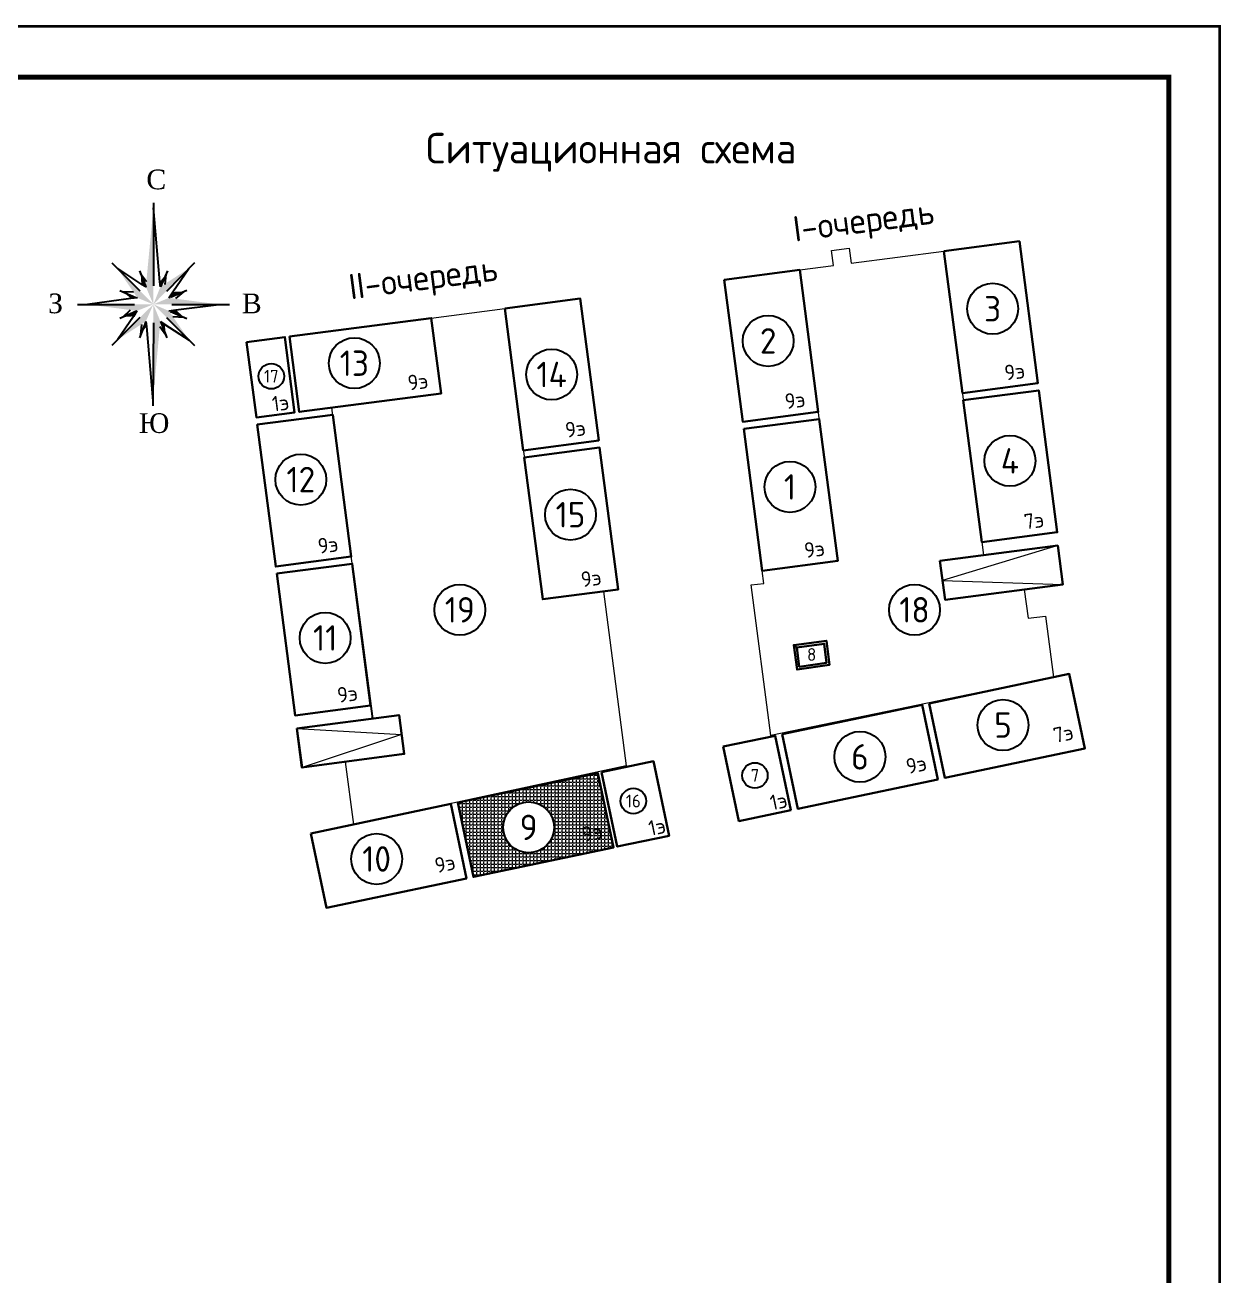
# Model space of a CAD drawing. Header units: millimetres. Extents: x -6427 to 93283, y -13 to 42012.
# Drawn here: x 47668 to 59412, y 29726 to 42012 of the extents above; entities that cross this region are included whole.
import ezdxf

# ---------------------------------------------------------------- set-up
doc = ezdxf.new("R2010")
doc.units = ezdxf.units.MM
doc.layers.add('0 Отмостка по земле', color=7, linetype='Continuous')
doc.layers.add('Layout frame', color=96, linetype='Continuous')
doc.layers.add('АР_Штамп', color=7, linetype='Continuous', lineweight=25)
doc.styles.add('Common Павел', font='')
doc.styles.add('TNR', font='times.ttf', dxfattribs={"height": 2})
doc.styles.get('Common Павел').set_extended_font_data('GOST Common')

# ---------------------------------------------------------------- blocks, each defined once
blk = doc.blocks.new('*U25')
for points, const_width in [([(-594, 0), (0, 0), (0, 420), (-594, 420)], 0.25), ([(-574, 5), (-5, 5), (-5, 415), (-574, 415)], 0.5)]:
    blk.add_lwpolyline(points, close=True, dxfattribs=dict(const_width=const_width))
blk = doc.blocks.new('роза')
at = {"color": 5}
blk.add_lwpolyline([(-10985.75, -722.543), (-10985.75, -728.514)], dxfattribs=at)
at = {"color": 0}
for points in [[(-10985.282, -728.227), (-10985.75, -722.903)], [(-10988.736, -726.86), (-10986.721, -728.874)], [(-10988.34, -727.255), (-10986.613, -728.407)], [(-10986.757, -727.435), (-10986.29, -728.586), (-10986.613, -728.407)], [(-10984.743, -727.435), (-10985.246, -728.586)], [(-10982.8, -726.86), (-10984.815, -728.91)], [(-10984.347, -728.946), (-10983.189, -727.256)], [(-10986.254, -728.227), (-10986.666, -727.659)], [(-10985.246, -728.586), (-10985.282, -728.227)], [(-10984.851, -727.687), (-10984.923, -728.407)], [(-10988.16, -728.838), (-10987.009, -729.342)], [(-10987.964, -728.924), (-10987.189, -728.946)], [(-10984.635, -729.378), (-10984.347, -728.946)], [(-10983.34, -728.838), (-10984.527, -729.342)], [(-10984.131, -729.414), (-10983.563, -728.933)], [(-10991.218, -729.845), (-10987.117, -729.845)], [(-10987.369, -729.414), (-10990.498, -729.845)], [(-10986.901, -729.378), (-10987.369, -729.414)], [(-10984.419, -729.845), (-10980.282, -729.845)], [(-10984.131, -730.241), (-10981.038, -729.845)], [(-10986.721, -730.781), (-10988.736, -732.795)], [(-10987.189, -730.709), (-10988.34, -732.399)], [(-10987.009, -730.349), (-10988.16, -730.853)], [(-10987.941, -730.757), (-10987.405, -730.241)], [(-10986.937, -730.313), (-10987.189, -730.709)], [(-10986.29, -731.068), (-10986.757, -732.256)], [(-10986.29, -731.068), (-10986.254, -731.428)], [(-10985.246, -731.068), (-10984.779, -732.256)], [(-10985.246, -731.068), (-10984.923, -731.284)], [(-10984.815, -730.781), (-10982.8, -732.795)], [(-10984.635, -730.313), (-10984.131, -730.241)], [(-10984.527, -730.349), (-10983.34, -730.853)], [(-10984.347, -730.709), (-10983.561, -730.759)], [(-10986.613, -731.284), (-10986.674, -732.043)], [(-10986.254, -731.428), (-10985.786, -736.788)], [(-10985.282, -731.428), (-10984.862, -732.044)], [(-10984.923, -731.284), (-10983.18, -732.416)]]:
    blk.add_lwpolyline(points, dxfattribs=at)
at = {"color": 1}
blk.add_lwpolyline([(-10985.75, -731.176), (-10985.786, -737.148)], dxfattribs=at)
at = {"color": 5}
blk.add_solid([(-10985.75, -729.845), (-10985.75, -722.903), (-10986.29, -728.586)], dxfattribs=at)
at = {"color": 0}
for points in [[(-10985.75, -729.845), (-10988.34, -727.255), (-10986.901, -729.378)], [(-10985.75, -729.845), (-10983.189, -727.256), (-10985.246, -728.586)], [(-10986.29, -728.586), (-10986.613, -728.407), (-10986.666, -727.659)], [(-10985.246, -728.586), (-10985.282, -728.227), (-10984.849, -727.677)], [(-10986.901, -729.378), (-10987.369, -729.414), (-10987.964, -728.924)], [(-10984.635, -729.378), (-10984.347, -728.946), (-10983.563, -728.933)], [(-10985.75, -729.845), (-10990.498, -729.845), (-10986.937, -730.313)], [(-10985.75, -729.845), (-10988.34, -732.399), (-10986.29, -731.068)], [(-10985.75, -729.845), (-10981.038, -729.845), (-10984.635, -729.378)], [(-10985.75, -729.845), (-10983.18, -732.416), (-10984.635, -730.313)], [(-10986.937, -730.313), (-10987.189, -730.709), (-10987.941, -730.757)], [(-10986.29, -731.068), (-10986.254, -731.428), (-10986.674, -732.043)], [(-10985.246, -731.068), (-10984.923, -731.284), (-10984.862, -732.044)], [(-10984.635, -730.313), (-10984.131, -730.241), (-10983.561, -730.759)]]:
    blk.add_solid(points, dxfattribs=at)
at = {"color": 1}
blk.add_solid([(-10985.75, -729.845), (-10985.786, -736.788), (-10985.246, -731.068)], dxfattribs=at)
at = {"ltscale": 0.13, "style": 'TNR'}
for s, p in [('С', (-10986.255, -721.562)), ('З', (-10993.326, -730.483)), ('В', (-10979.383, -730.483)), ('Ю', (-10986.794, -739.1))]:
    blk.add_text(s, height=1.417, dxfattribs=at).set_placement(p)
blk = doc.blocks.new('A$Cd51bf93a')
at = {"lineweight": 5, "true_color": 0x7aafdf, "transparency": 33554687}
h = blk.add_hatch(dxfattribs=at)
h.set_pattern_fill('ANGLE', color=143, scale=5)
h.set_pattern_definition([(0, (-297738.405, -110293.84), (0, 34.925), [25.4, -9.525]), (90, (-297738.405, -110293.84), (-34.925, 2e-15), [25.4, -9.525])])
edge = h.paths.add_edge_path(flags=16)
edge.add_arc((-6286, -7368), 250, 0, 360)
h.paths.add_polyline_path([(-6982, -7123), (-6828, -7854), (-5452, -7565), (-5606, -6834)])
at = {"color": 4}
for p, q in [((-8019, -4779), (-7821, -6301)), ((-7821, -6301), (-8562, -6398)), ((-8562, -6398), (-8511, -6780)), ((-8095, -6724), (-8511, -6780))]:
    blk.add_line(p, q, dxfattribs=at)
at = {"lineweight": 0}
for points in [[(-1819, -4695), (-1090, -4600), (-1040, -4982), (-1419, -5031), (-1382, -5314), (-1211, -5292), (-1133, -5892), (-3907, -6467), (-4100, -4987), (-3976, -4971), (-3992, -4847), (-3251, -4751), (-3624, -1893), (-3292, -1850), (-3311, -1703), (-3138, -1680), (-3119, -1828), (-2208, -1709), (-1836, -4566), (-1836, -4566)], [(-8004, -7338), (-8085, -6723), (-8511, -6780), (-8561, -6398), (-7821, -6301), (-8219, -3246), (-7145, -3106), (-7242, -2365), (-6521, -2271), (-6148, -5128), (-5551, -5051), (-5328, -6765)]]:
    blk.add_lwpolyline(points, close=True, dxfattribs=at)
at = {"lineweight": 30}
for points in [[(-2208, -1709), (-1467, -1612), (-1286, -3006), (-2027, -3103)], [(-4365, -1990), (-3624, -1893), (-3442, -3287), (-4183, -3384)], [(-6521, -2271), (-5780, -2174), (-5598, -3568), (-6339, -3665)], [(-8635, -2546), (-7242, -2365), (-7145, -3106), (-8539, -3287)], [(-9057, -2601), (-8680, -2552), (-8584, -3293), (-8960, -3342)], [(-2018, -3172), (-1277, -3076), (-1095, -4470), (-1836, -4566)], [(-8951, -3412), (-8210, -3315), (-8028, -4709), (-8769, -4806)], [(-4174, -3453), (-3433, -3357), (-3251, -4751), (-3992, -4847)], [(-6330, -3734), (-5589, -3638), (-5408, -5032), (-6148, -5128)], [(-2247, -4751), (-1090, -4600), (-1040, -4982), (-2197, -5133)], [(-8760, -4875), (-8019, -4779), (-7838, -6172), (-8579, -6269)], [(-2354, -6150), (-2200, -6881), (-824, -6592), (-978, -5861)], [(-8563, -6398), (-7559, -6265), (-7508, -6647), (-8512, -6780)], [(-3798, -6454), (-3644, -7185), (-2269, -6896), (-2422, -6164)], [(-4376, -6575), (-3866, -6468), (-3713, -7199), (-4222, -7306)], [(-5570, -6826), (-5061, -6719), (-4907, -7450), (-5416, -7557)], [(-6982, -7123), (-6828, -7854), (-5452, -7565), (-5606, -6834)], [(-8426, -7427), (-7050, -7137), (-6897, -7869), (-8272, -8158)]]:
    blk.add_lwpolyline(points, close=True, dxfattribs=at)
at = {"lineweight": 0}
for points in [[(-1090, -4600), (-2222, -4942), (-1040, -4982)], [(-8561, -6398), (-7533, -6456), (-8511, -6780)]]:
    blk.add_lwpolyline(points, dxfattribs=at)
for centre, radius in [((-1730, -2274), 250), ((-3934, -2590), 250), ((-7998, -2809), 250), ((-6060, -2920), 250), ((-8813, -2937), 125), ((-1560, -3768), 250), ((-8523, -3952), 250), ((-3720, -4024), 250), ((-5875, -4297), 250), ((-6962, -5231), 250), ((-2497, -5231), 250), ((-8284, -5507), 250), ((-1628, -6363), 250), ((-3033, -6675), 250), ((-4064, -6858), 125), ((-5258, -7109), 125), ((-6286, -7368), 250), ((-7779, -7678), 250)]:
    blk.add_circle(centre, radius)
at = {"layer": '0 Отмостка по земле', "lineweight": 30}
blk.add_lwpolyline([(-3654, -5600), (-3682, -5578), (-3650, -5818), (-3333, -5772), (-3362, -5535), (-3682, -5578), (-3654, -5600), (-3384, -5564), (-3361, -5751), (-3628, -5790)], close=True, dxfattribs=at)
at = {"xscale": 136.4618984044601, "yscale": 136.4618984044601, "zscale": 136.4618984044601}
blk.add_blockref('роза', (1489165, 97365), dxfattribs=at)
at = {"char_height": 250, "width": 1405.67, "attachment_point": 5, "rotation": 7.4237, "line_spacing_factor": 0.8, "style": 'Common Павел'}
for s, insert in [('I-очередь', (-2993, -1436)), ('II-очередь', (-7318, -1999))]:
    blk.add_mtext(s, dxfattribs=dict(at, insert=insert))
at = {"attachment_point": 5, "line_spacing_factor": 0.8, "style": 'Common Павел'}
for s, insert, char_height, width in [('3', (-1730, -2274), 250, 1405.67), ('2', (-3934, -2590), 250, 1405.67), ('13', (-7998, -2809), 250, 1405.67), ('14', (-6060, -2920), 250, 1405.67), ('17', (-8813, -2937), 125, 702.83), ('4', (-1560, -3768), 250, 1405.67), ('12', (-8523, -3952), 250, 1405.67), ('1', (-3720, -4024), 250, 1405.67), ('15', (-5875, -4297), 250, 1405.67), ('19', (-6962, -5231), 250, 1405.67), ('18', (-2497, -5231), 250, 1405.67), ('11', (-8284, -5507), 250, 1405.67), ('8', (-3507, -5670), 125, 702.83), ('5', (-1628, -6363), 250, 1405.67), ('6', (-3033, -6675), 250, 1405.67), ('7', (-4064, -6858), 125, 702.83), ('16', (-5258, -7109), 125, 702.83), ('9', (-6286, -7368), 250, 1405.67), ('10', (-7779, -7678), 250, 1405.67)]:
    blk.add_mtext(s, dxfattribs=dict(at, insert=insert, char_height=char_height, width=width))
at = {"layer": 'АР_Штамп', "insert": (-5475, -738), "char_height": 300, "width": 7000, "attachment_point": 5, "style": 'Common Павел'}
blk.add_mtext('Ситуационная схема', dxfattribs=at)
at = {"layer": 'АР_Штамп', "color": 5, "char_height": 150, "width": 1405.67, "attachment_point": 5, "line_spacing_factor": 0.7, "style": 'Common Павел'}
for s, insert, rotation in [('9э', (-1516, -2892), 7.4237), ('9э', (-7376, -2991), 7.4237), ('1э', (-8725, -3200), 7.4237), ('9э', (-3673, -3173), 7.4237), ('9э', (-5829, -3454), 7.4237), ('7э', (-1326, -4355), 7.4237), ('9э', (-8259, -4594), 7.4237), ('9э', (-3482, -4636), 7.4237), ('9э', (-5675, -4922), 7.4237), ('9э', (-8068, -6058), 7.4237), ('7э', (-1038, -6448), 11.8731), ('9э', (-2482, -6752), 11.8731), ('1э', (-3834, -7112), 11.8731), ('9э', (-5666, -7421), 11.8731), ('1э', (-5028, -7363), 11.8731), ('9э', (-7110, -7725), 11.8731)]:
    blk.add_mtext(s, dxfattribs=dict(at, insert=insert, rotation=rotation))

msp = doc.modelspace()

# ---------------------------------------------------------------- linework, layer by layer
at = {"layer": 'Layout frame'}
msp.add_lwpolyline([(0, 42000), (59400, 42000), (59400, 0), (0, 0)], close=True, dxfattribs=at)

# ---------------------------------------------------------------- block references
msp.add_blockref('A$Cd51bf93a', (58900, 41500))
at = {"layer": 'АР_Штамп', "xscale": 100, "yscale": 100, "zscale": 100}
msp.add_blockref('*U25', (59400, 0), dxfattribs=at)

doc.saveas('drawing.dxf')
